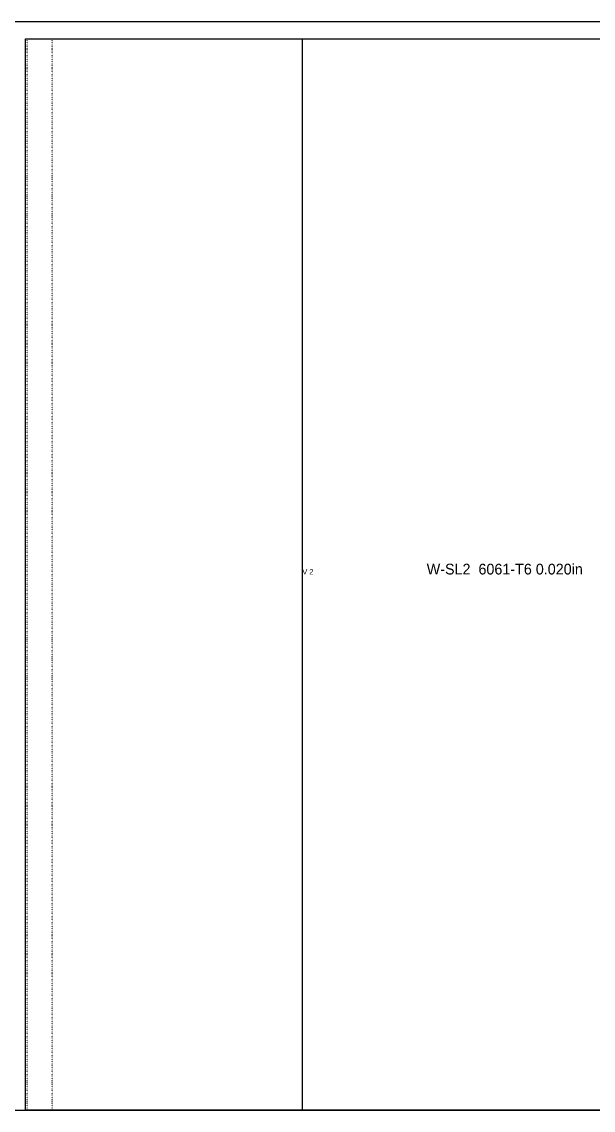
# Model space of a CAD drawing. Header units: millimetres. Extents: x 0 to 2535, y 0 to 1219.
# Drawn here: x 1268 to 1908, y 0 to 1219 of the extents above; entities that cross this region are included whole.
import ezdxf

# ---------------------------------------------------------------- set-up
doc = ezdxf.new("R2010")
doc.units = ezdxf.units.MM
doc.linetypes.add('DASHED', pattern=[1.524, 1.27, -0.254])
doc.linetypes.add('DOT', pattern=[0.508, 0, -0.508])
for name, color, linetype in [('CUT', 7, 'CONTINUOUS'), ('ETCH', 8, 'CONTINUOUS'), ('ROLL', 3, 'DOT'), ('VALLEY', 1, 'DASHED')]:
    doc.layers.add(name, color=color, linetype=linetype)

msp = doc.modelspace()

# ---------------------------------------------------------------- linework, layer by layer
at = {"layer": 'CUT'}
msp.add_lwpolyline([(1273.7, 0), (1273.7, 0), (1271.7, 0), (1271.7, 1200), (2170.8, 1200), (2170.8, 0), (1301.9, 0), (1273.7, 0)], close=True, dxfattribs=at)
at = {"layer": 'ETCH'}
msp.add_lwpolyline([(0, 0), (2438, 0), (2438, 1219), (0, 1219)], close=True, dxfattribs=at)
at = {"layer": 'ROLL'}
for p, q in [((1273.7, 0), (1273.7, 1200)), ((1301.8, 0), (1301.8, 1200))]:
    msp.add_line(p, q, dxfattribs=at)
at = {"layer": 'VALLEY'}
msp.add_line((1581.9, 1200), (1581.9, 0), dxfattribs=at)

# ---------------------------------------------------------------- texts
at = {"layer": 'ETCH'}
for s, height, p in [('W-SL2  6061-T6 0.020in', 12, (1721.2, 600)), ('V 2', 6, (1581.9, 600))]:
    msp.add_text(s, height=height, dxfattribs=at).set_placement(p)

doc.saveas('drawing.dxf')
